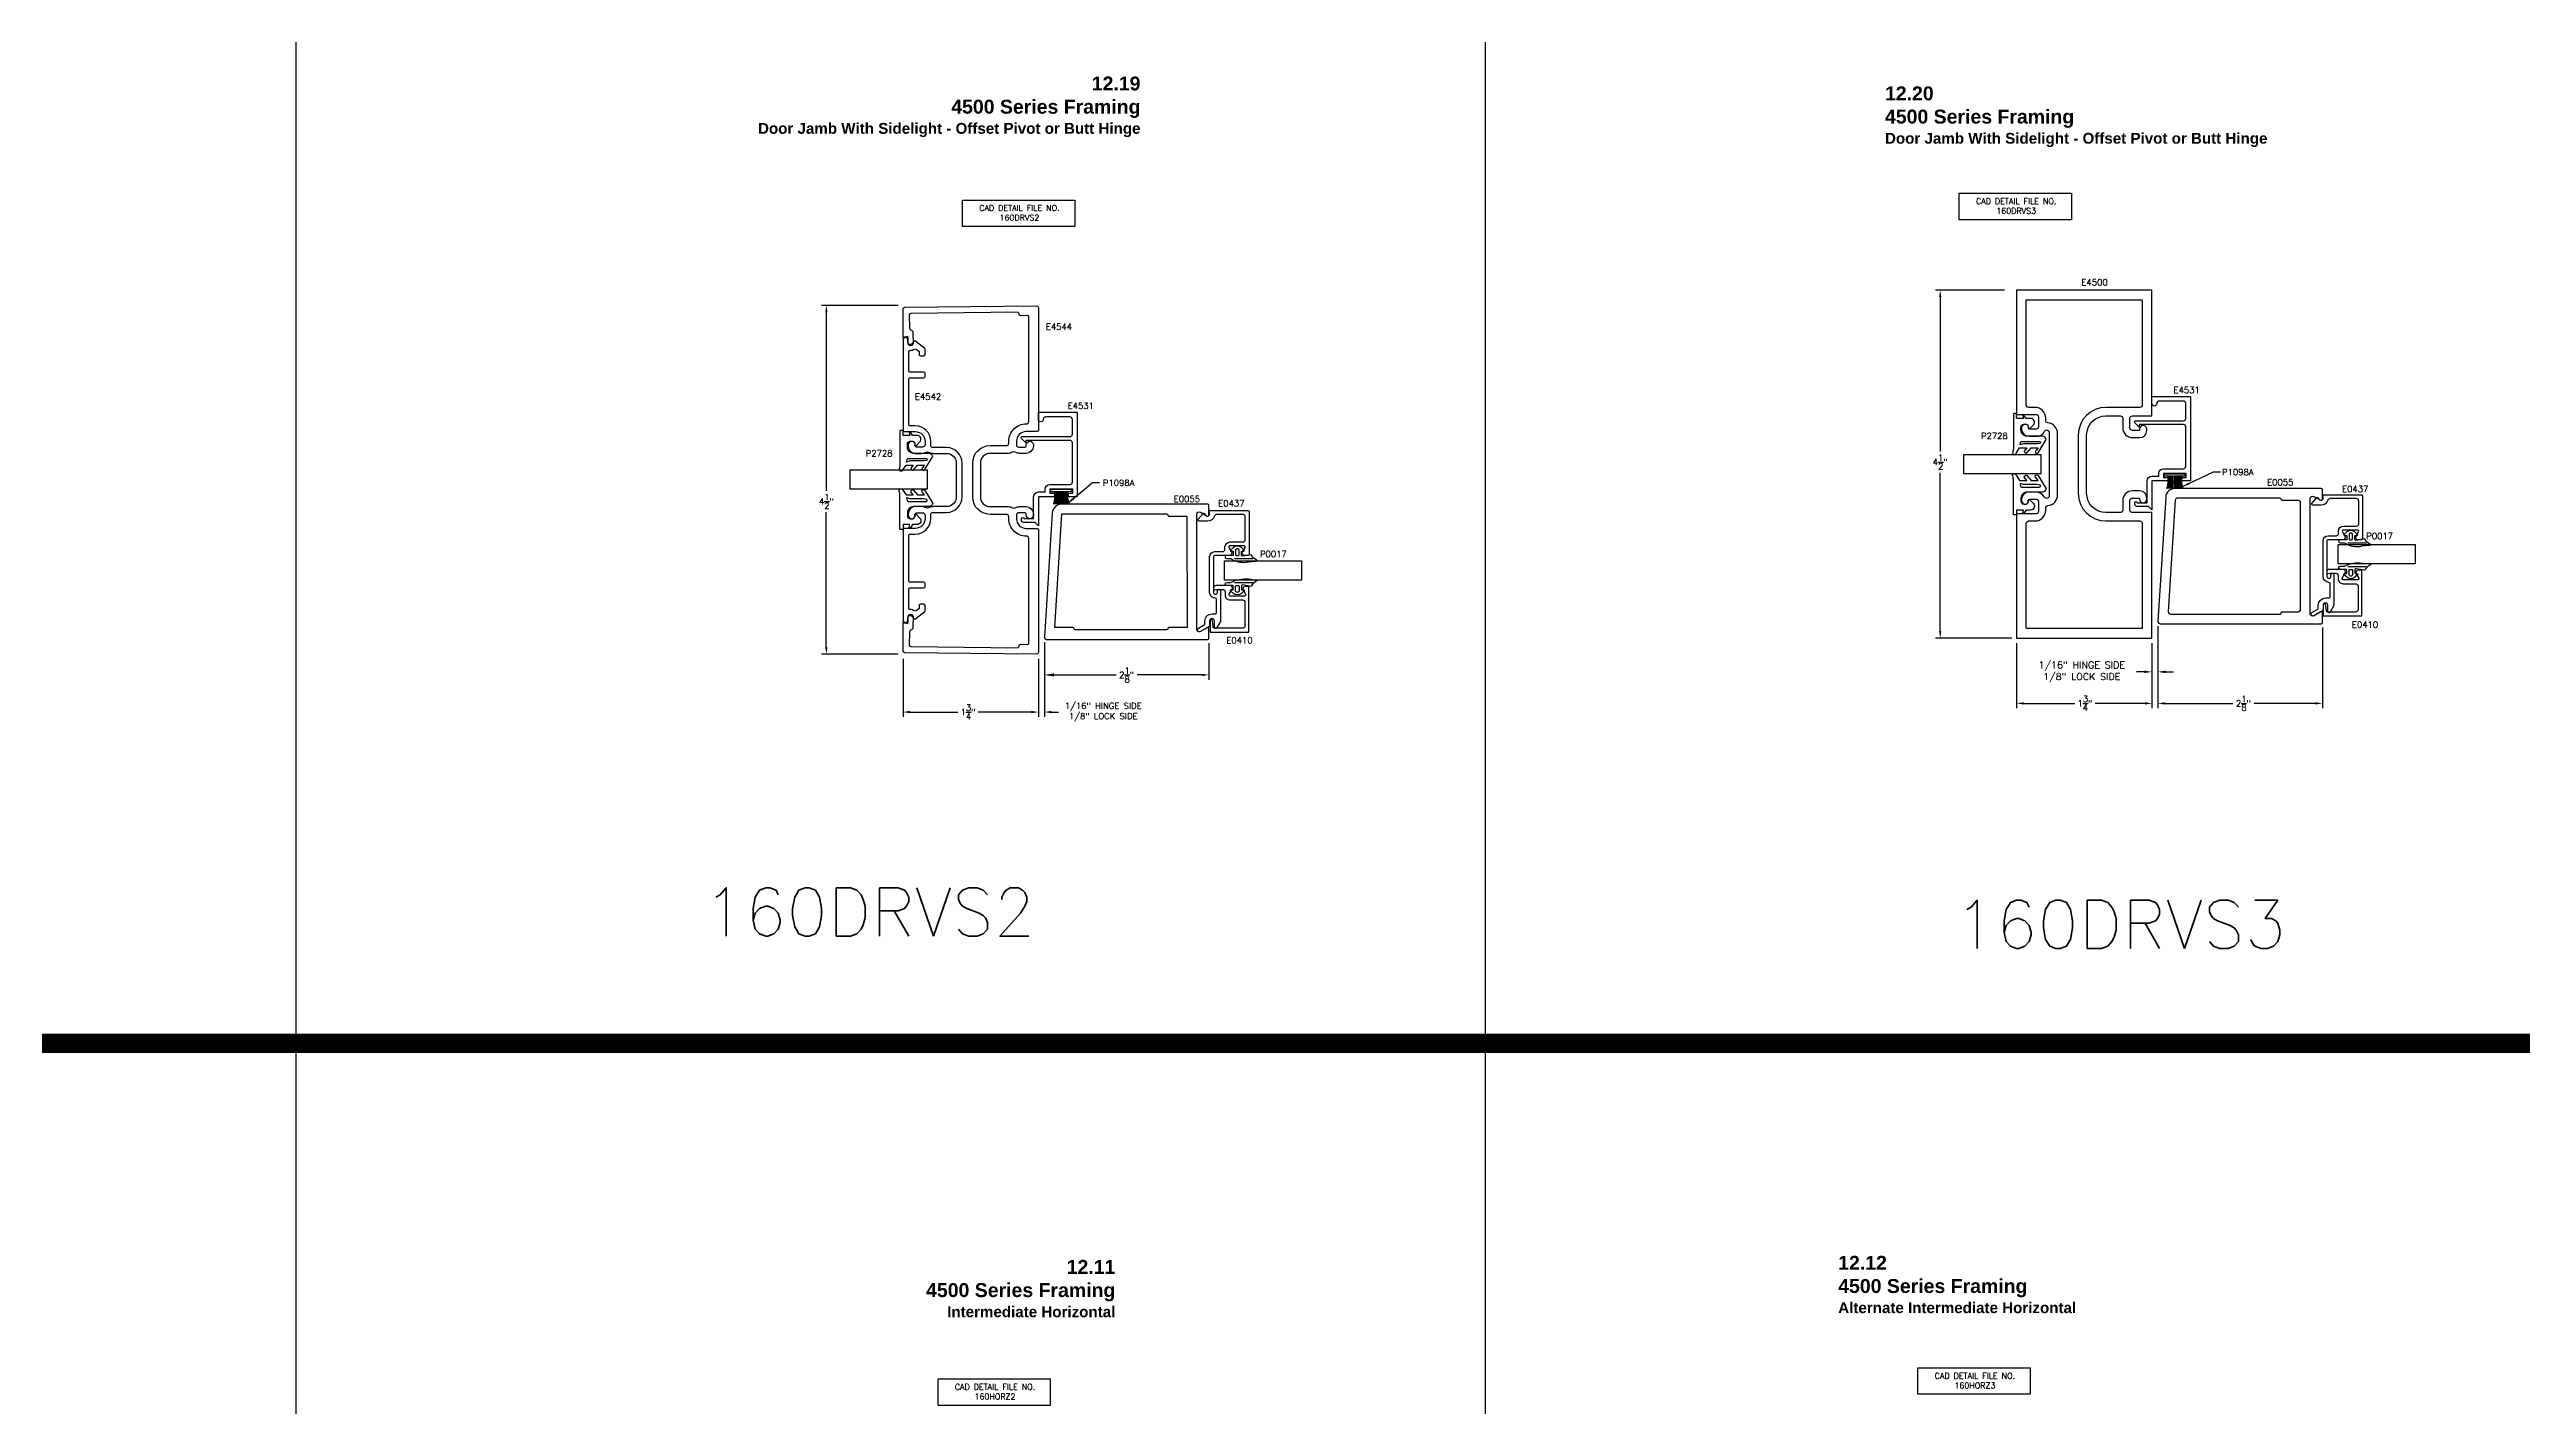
# Model space of a CAD drawing. Extents: x 0 to 139, y 0 to 75.
# Drawn here: x 40.49 to 72.46, y 40.19 to 57.72 of the extents above; entities that cross this region are included whole.
import ezdxf

# ---------------------------------------------------------------- set-up
doc = ezdxf.new("R2010")
doc.units = 0
doc.header["$MEASUREMENT"] = 0
doc.header["$PDMODE"] = 3
doc.layers.get('DEFPOINTS').update_dxf_attribs({"linetype": 'CONTINUOUS'})
for name, color, linetype in [('R-ANNO-DIMS', 3, 'CONTINUOUS'), ('R-ANNO-TEXT', 6, 'CONTINUOUS'), ('R-DET1', 4, 'CONTINUOUS'), ('R-DET2', 2, 'CONTINUOUS'), ('R-OTLN', 1, 'CONTINUOUS'), ('R-PAT1', 5, 'CONTINUOUS'), ('TITLE', 7, 'CONTINUOUS')]:
    doc.layers.add(name, color=color, linetype=linetype)
doc.styles.get("Standard").update_dxf_attribs({"font": 'simplex'})
doc.dimstyles.new('1X', dxfattribs={"dimscale": 0, "dimtxt": 0.08, "dimasz": 0.09, "dimexe": 0.0625, "dimexo": 0.0625, "dimgap": 0.045, "dimtad": 0, "dimtih": 1, "dimtoh": 1, "dimdec": 4, "dimzin": 4, "dimtxsty": 'STANDARD', "dimcen": 0, "dimazin": 3, "dimtfac": 1, "dimtdec": 4, "dimtofl": 0, "dimtmove": 0, "dimatfit": 3, "dimtolj": 1, "dimtzin": 4})

# ---------------------------------------------------------------- blocks, each defined once
blk = doc.blocks.new('*D23')
at = {"layer": 'DEFPOINTS', "color": 0}
for p in [(51.525, 49.911), (53.275, 49.911), (53.275, 49.162)]:
    blk.add_point(p, dxfattribs=at)
at = {"layer": 'R-ANNO-DIMS', "color": 0}
for p, q in [((51.525, 49.849), (51.525, 49.099)), ((53.275, 49.849), (53.275, 49.099)), ((51.615, 49.162), (52.235, 49.162)), ((53.185, 49.162), (52.496, 49.162))]:
    blk.add_line(p, q, dxfattribs=at)
for points in [[(51.615, 49.177), (51.615, 49.147), (51.525, 49.162)], [(53.185, 49.177), (53.185, 49.147), (53.275, 49.162)]]:
    blk.add_solid(points, dxfattribs=at)
at = {"layer": 'R-ANNO-DIMS', "color": 0, "insert": (52.365, 49.162), "char_height": 0.08, "attachment_point": 5}
blk.add_mtext('\\A1;1{\\H1.000000x;\\S3/4;}"', dxfattribs=at)
blk = doc.blocks.new('*D24')
at = {"layer": 'DEFPOINTS', "color": 0}
for p in [(53.353, 50.13), (55.478, 50.114), (53.353, 49.642)]:
    blk.add_point(p, dxfattribs=at)
at = {"layer": 'R-ANNO-DIMS', "color": 0}
for p, q in [((53.353, 50.067), (53.353, 49.579)), ((55.478, 50.051), (55.478, 49.579)), ((53.443, 49.642), (54.279, 49.642)), ((55.388, 49.642), (54.552, 49.642))]:
    blk.add_line(p, q, dxfattribs=at)
for points in [[(53.443, 49.657), (53.443, 49.627), (53.353, 49.642)], [(55.388, 49.657), (55.388, 49.627), (55.478, 49.642)]]:
    blk.add_solid(points, dxfattribs=at)
at = {"layer": 'R-ANNO-DIMS', "color": 0, "insert": (54.415, 49.642), "char_height": 0.08, "attachment_point": 5}
blk.add_mtext('\\A1;2{\\H1.000000x;\\S1/8;}"', dxfattribs=at)
blk = doc.blocks.new('*D25')
at = {"layer": 'DEFPOINTS', "color": 0}
for p in [(50.534, 54.417), (51.525, 54.417), (51.525, 49.911)]:
    blk.add_point(p, dxfattribs=at)
at = {"layer": 'R-ANNO-DIMS', "color": 0}
for p, q in [((51.463, 54.417), (50.471, 54.417)), ((50.534, 54.327), (50.534, 52.021)), ((50.534, 50.001), (50.534, 51.745)), ((51.463, 49.911), (50.471, 49.911))]:
    blk.add_line(p, q, dxfattribs=at)
for points in [[(50.519, 54.327), (50.549, 54.327), (50.534, 54.417)], [(50.519, 50.001), (50.549, 50.001), (50.534, 49.911)]]:
    blk.add_solid(points, dxfattribs=at)
at = {"layer": 'R-ANNO-DIMS', "color": 0, "insert": (50.534, 51.883), "char_height": 0.08, "attachment_point": 5}
blk.add_mtext('\\A1;4{\\H1.000000x;\\S1/2;}"', dxfattribs=at)
blk = doc.blocks.new('*D26')
at = {"layer": 'DEFPOINTS', "color": 0}
for p in [(64.93, 54.615), (65.823, 54.615), (65.917, 50.115)]:
    blk.add_point(p, dxfattribs=at)
at = {"layer": 'R-ANNO-DIMS', "color": 0}
for p, q in [((65.761, 54.615), (64.868, 54.615)), ((64.93, 54.525), (64.93, 52.531)), ((64.93, 50.205), (64.93, 52.254)), ((65.854, 50.115), (64.868, 50.115))]:
    blk.add_line(p, q, dxfattribs=at)
for points in [[(64.915, 54.525), (64.945, 54.525), (64.93, 54.615)], [(64.915, 50.205), (64.945, 50.205), (64.93, 50.115)]]:
    blk.add_solid(points, dxfattribs=at)
at = {"layer": 'R-ANNO-DIMS', "color": 0, "insert": (64.93, 52.393), "char_height": 0.08, "attachment_point": 5}
blk.add_mtext('\\A1;4{\\H1.000000x;\\S1/2;}"', dxfattribs=at)
blk = doc.blocks.new('*D27')
at = {"layer": 'DEFPOINTS', "color": 0}
for p in [(65.917, 50.115), (67.667, 50.115), (67.667, 49.274)]:
    blk.add_point(p, dxfattribs=at)
at = {"layer": 'R-ANNO-DIMS', "color": 0}
for p, q in [((65.917, 50.053), (65.917, 49.212)), ((67.667, 50.053), (67.667, 49.212)), ((66.007, 49.274), (66.67, 49.274)), ((67.577, 49.274), (66.931, 49.274))]:
    blk.add_line(p, q, dxfattribs=at)
for points in [[(66.007, 49.289), (66.007, 49.259), (65.917, 49.274)], [(67.577, 49.289), (67.577, 49.259), (67.667, 49.274)]]:
    blk.add_solid(points, dxfattribs=at)
at = {"layer": 'R-ANNO-DIMS', "color": 0, "insert": (66.801, 49.274), "char_height": 0.08, "attachment_point": 5}
blk.add_mtext('\\A1;1{\\H1.000000x;\\S3/4;}"', dxfattribs=at)
blk = doc.blocks.new('*D28')
at = {"layer": 'DEFPOINTS', "color": 0}
for p in [(67.744, 50.334), (69.869, 50.318), (67.744, 49.274)]:
    blk.add_point(p, dxfattribs=at)
at = {"layer": 'R-ANNO-DIMS', "color": 0}
for p, q in [((67.744, 50.271), (67.744, 49.212)), ((69.869, 50.255), (69.869, 49.212)), ((67.834, 49.274), (68.713, 49.274)), ((69.779, 49.274), (68.986, 49.274))]:
    blk.add_line(p, q, dxfattribs=at)
for points in [[(67.834, 49.289), (67.834, 49.259), (67.744, 49.274)], [(69.779, 49.289), (69.779, 49.259), (69.869, 49.274)]]:
    blk.add_solid(points, dxfattribs=at)
at = {"layer": 'R-ANNO-DIMS', "color": 0, "insert": (68.849, 49.274), "char_height": 0.08, "attachment_point": 5}
blk.add_mtext('\\A1;2{\\H1.000000x;\\S1/8;}"', dxfattribs=at)
blk = doc.blocks.new('WEATHERING')
at = {"layer": 'R-DET2'}
for p, q in [((0, 0), (0, -0.27)), ((0, 0), (0.03, 0)), ((0.03, 0), (0.03, -0.27)), ((0, -0.129), (-0.16, -0.129)), ((0, -0.139), (-0.16, -0.139)), ((0, -0.27), (0.03, -0.27))]:
    blk.add_line(p, q, dxfattribs=at)
for centre, radius, start, end in [((-0.056, 0.313), 0.361, 253.2416, 278.8875), ((-0.056, 0.313), 0.371, 253.7056, 278.6489), ((-0.057, 0.486), 0.557, 259.3278, 275.8729), ((-0.057, 0.486), 0.566, 259.5182, 275.7701), ((-0.063, 0.677), 0.77, 262.7557, 274.6832), ((-0.063, 0.677), 0.78, 262.849, 274.6238), ((-0.066, 1.463), 1.578, 266.5833, 272.3941), ((-0.067, -1.773), 1.619, 87.6382, 93.304), ((-0.064, -0.966), 0.8, 85.4377, 96.9231), ((-0.064, -0.966), 0.79, 85.3793, 97.0112), ((-0.058, -0.769), 0.58, 84.3053, 100.1631), ((-0.058, -0.769), 0.57, 84.2043, 100.3432), ((-0.056, -0.591), 0.38, 81.4567, 105.8164), ((-0.056, -0.591), 0.37, 81.2223, 106.2556)]:
    blk.add_arc(centre, radius, start, end, dxfattribs=at)
blk = doc.blocks.new('GASKET')
at = {"layer": 'R-DET2'}
blk.add_lwpolyline([(34.972, 51.088), (35.077, 51.263, 0.301952), (35.03, 51.303), (34.83, 51.303, -0.414214), (34.75, 51.383), (34.75, 51.421, -0.388879), (34.787, 51.461), (34.803, 51.462, -0.440011), (34.846, 51.422), (34.846, 51.408, 0.668179), (34.863, 51.401), (34.911, 51.45, 0.668179), (34.876, 51.535), (34.817, 51.535), (34.789, 51.575, 0.836323), (34.775, 51.568), (34.784, 51.535), (34.7, 51.535, -0.414214), (34.694, 51.541), (34.694, 51.591, 0.414214), (34.688, 51.597), (34.66, 51.597, 0.414214), (34.654, 51.591), (34.654, 51.153, -0.083245), (34.646, 51.104), (34.646, 51.104)], format="xyb", dxfattribs=at)
for points in [[(34.689, 51.086), (34.734, 51.152), (34.825, 51.152), (34.794, 51.11)], [(34.823, 51.085), (34.881, 51.152), (34.973, 51.152), (34.941, 51.114)]]:
    blk.add_lwpolyline(points, dxfattribs=at)
blk.add_lwpolyline([(34.745, 51.225, -0.372312), (34.76, 51.238), (34.99, 51.238, -0.668179), (35.001, 51.212), (34.958, 51.204), (34.784, 51.204), (34.74, 51.191)], format="xyb", close=True, dxfattribs=at)
at = {"layer": 'R-DET2', "ltscale": 0.1}
for centre, radius, start, end in [((34.665, 51.089), 0.0245, 143.1847, 352.3462), ((34.823, 51.114), 0.0297, 188.4603, 270), ((34.956, 51.101), 0.0199, 139.7022, 319.7022)]:
    blk.add_arc(centre, radius, start, end, dxfattribs=at)
blk = doc.blocks.new('*D137')
at = {"layer": 'DEFPOINTS', "color": 0}
for p in [(53.275, 49.911), (53.353, 50.111), (53.353, 49.162)]:
    blk.add_point(p, dxfattribs=at)
at = {"layer": 'R-ANNO-DIMS', "color": 0, "linetype": 'BYBLOCK'}
for p, q in [((53.353, 50.049), (53.353, 49.099)), ((53.275, 49.849), (53.275, 49.099)), ((53.185, 49.162), (53.095, 49.162)), ((53.443, 49.162), (53.533, 49.162))]:
    blk.add_line(p, q, dxfattribs=at)
at = {"layer": 'R-ANNO-DIMS', "color": 0}
for points in [[(53.185, 49.177), (53.185, 49.147), (53.275, 49.162)], [(53.443, 49.177), (53.443, 49.147), (53.353, 49.162)]]:
    blk.add_solid(points, dxfattribs=at)
at = {"layer": 'R-ANNO-DIMS', "color": 0, "insert": (54.113, 49.162), "char_height": 0.08, "attachment_point": 5}
blk.add_mtext('\\A1;1/16" HINGE SIDE\\P1/8" LOCK SIDE', dxfattribs=at)
blk = doc.blocks.new('P2728_GASKET')
at = {"layer": 'R-DET2'}
blk.add_lwpolyline([(86.461, 33.362), (86.567, 33.537, 0.301952), (86.52, 33.577), (86.32, 33.577, -0.414214), (86.24, 33.657), (86.24, 33.695, -0.388879), (86.276, 33.735), (86.292, 33.736, -0.440011), (86.336, 33.696), (86.336, 33.682, 0.668179), (86.353, 33.675), (86.401, 33.724, 0.668179), (86.366, 33.809), (86.307, 33.809), (86.279, 33.849, 0.836323), (86.264, 33.842), (86.273, 33.809), (86.189, 33.809, -0.414214), (86.183, 33.815), (86.183, 33.865, 0.414214), (86.177, 33.871), (86.149, 33.871, 0.414214), (86.143, 33.865), (86.143, 33.427, -0.083245), (86.135, 33.378), (86.135, 33.378)], format="xyb", dxfattribs=at)
for points in [[(86.174, 33.352), (86.223, 33.426), (86.314, 33.426), (86.283, 33.384)], [(86.313, 33.359), (86.371, 33.426), (86.462, 33.426), (86.431, 33.388)]]:
    blk.add_lwpolyline(points, dxfattribs=at)
blk.add_lwpolyline([(86.235, 33.499, -0.372312), (86.249, 33.512), (86.48, 33.512, -0.668179), (86.49, 33.486), (86.448, 33.478), (86.274, 33.478), (86.23, 33.465)], format="xyb", close=True, dxfattribs=at)
at = {"layer": 'R-DET2', "ltscale": 0.1}
for centre, radius, start, end in [((86.157, 33.369), 0.0237, 157.7655, 314.5007), ((86.313, 33.388), 0.0297, 188.4603, 270), ((86.446, 33.375), 0.0199, 139.7022, 319.7022)]:
    blk.add_arc(centre, radius, start, end, dxfattribs=at)

msp = doc.modelspace()

# ---------------------------------------------------------------- linework, layer by layer
at = {"layer": 'R-ANNO-DIMS'}
for p, q in [((53.47781, 49.64161), (53.60281, 49.64161)), ((67.56661, 49.68127), (67.46661, 49.68127)), ((67.84411, 49.68127), (67.94411, 49.68127))]:
    msp.add_line(p, q, dxfattribs=at)
for points in [[(53.47781, 49.66245), (53.47781, 49.62078), (53.35281, 49.64161)], [(67.56661, 49.69794), (67.56661, 49.6646), (67.66661, 49.68127)], [(67.84411, 49.69794), (67.84411, 49.6646), (67.74411, 49.68127)]]:
    msp.add_solid(points, dxfattribs=at)
at = {"layer": 'R-ANNO-TEXT'}
for points in [[(52.2931, 55.77915), (53.74458, 55.77915), (53.74458, 55.43709), (52.2931, 55.43709)], [(65.17599, 55.86652), (66.62747, 55.86652), (66.62747, 55.52446), (65.17599, 55.52446)], [(64.64205, 40.6872), (66.09353, 40.6872), (66.09353, 40.34514), (64.64205, 40.34514)], [(51.97736, 40.54461), (53.42884, 40.54461), (53.42884, 40.20255), (51.97736, 40.20255)]]:
    msp.add_lwpolyline(points, close=True, dxfattribs=at)
at = {"layer": 'R-DET1'}
for points in [[(51.61531, 53.48101), (51.79431, 53.48101, 0.41421356), (51.80931, 53.49601), (51.80931, 53.54101, 0.41421356), (51.79431, 53.55601), (51.61531, 53.55601, -0.41421356), (51.60031, 53.57101), (51.60031, 53.82105, -0.42149533), (51.61568, 53.83604, 0.15272988), (51.67653, 53.85343, -0.31517925), (51.69372, 53.85293), (51.72827, 53.82721, -0.23702968), (51.73431, 53.81518), (51.73431, 53.78101, 0.41421356), (51.74931, 53.76601), (51.79431, 53.76601, 0.41421356), (51.80931, 53.78101), (51.80931, 53.85285, 0.23703242), (51.80327, 53.86489), (51.67815, 53.95801), (51.64023, 53.92009, -0.66817877), (51.58731, 53.94201), (51.58731, 53.97401, 0.41421375), (51.55631, 54.00501), (51.52531, 54.00501), (51.52531, 52.80101, 0.41421356), (51.54031, 52.78601), (51.68431, 52.78601, -0.41421356), (51.80931, 52.66101), (51.80931, 52.61601, -0.41421356), (51.77831, 52.58501), (51.69931, 52.58501, -0.41421356), (51.68431, 52.60001), (51.68431, 52.61451, 1), (51.59131, 52.61451), (51.59131, 52.59801, 0.41421356), (51.68431, 52.50501), (51.76431, 52.50501, 0.13191612), (51.82692, 52.52182, -0.2782092), (51.85894, 52.52124, 0.14111415), (51.91531, 52.50501), (52.08831, 52.50501, -0.41421356), (52.21331, 52.38001), (52.21331, 51.94201, -0.41421356), (52.08831, 51.81701), (51.91531, 51.81701, 0.14111415), (51.85894, 51.80078, -0.2782092), (51.82692, 51.8002, 0.13191612), (51.76431, 51.81701), (51.68431, 51.81701, 0.41421356), (51.59131, 51.72401), (51.59131, 51.70751, 1), (51.68431, 51.70751), (51.68431, 51.72201, -0.41421356), (51.69931, 51.73701), (51.77831, 51.73701, -0.41421356), (51.80931, 51.70601), (51.80931, 51.66101, -0.41421356), (51.68431, 51.53601), (51.54031, 51.53601, 0.41421356), (51.52531, 51.52101), (51.52531, 50.31701), (51.55631, 50.31701, 0.41421375), (51.58731, 50.34801), (51.58731, 50.38001, -0.66817877), (51.64023, 50.40193), (51.67815, 50.36401), (51.80327, 50.45713, 0.23703242), (51.80931, 50.46917), (51.80931, 50.54101, 0.41421356), (51.79431, 50.55601), (51.74931, 50.55601, 0.41421356), (51.73431, 50.54101), (51.73431, 50.50684, -0.23702968), (51.72827, 50.49481), (51.69372, 50.46909, -0.31517925), (51.67653, 50.46859, 0.15272988), (51.61568, 50.48598, -0.42149533), (51.60031, 50.50097), (51.60031, 50.75101, -0.41421356), (51.61531, 50.76601), (51.79431, 50.76601, 0.41421356), (51.80931, 50.78101), (51.80931, 50.82601, 0.41421356), (51.79431, 50.84101), (51.61531, 50.84101, -0.41421356), (51.60031, 50.85601), (51.60031, 51.44601, -0.41421356), (51.61531, 51.46101), (51.68431, 51.46101, 0.41421356), (51.88431, 51.66101), (51.88431, 51.71101, -0.41421356), (51.91531, 51.74201), (52.08831, 51.74201, 0.41421356), (52.28831, 51.94201), (52.28831, 52.38001, 0.41421356), (52.08831, 52.58001), (51.91531, 52.58001, -0.41421356), (51.88431, 52.61101), (51.88431, 52.66101, 0.41421356), (51.68431, 52.86101), (51.61531, 52.86101, -0.41421356), (51.60031, 52.87601), (51.60031, 53.46601, -0.41421356)], [(67.60461, 52.14816, -0.41421356), (67.66661, 52.21016), (67.75361, 52.21016), (67.75361, 52.24516, -0.41421356), (67.81561, 52.30716), (68.07361, 52.30716, 0.41421356), (68.10461, 52.33816), (68.10461, 52.84566, 0.41421356), (68.07361, 52.87666), (67.50161, 52.87666), (67.50161, 52.84566), (67.44596, 52.90131, -0.66817864), (67.45646, 52.92666), (68.07361, 52.92666, 0.41421356), (68.10461, 52.95766), (68.10461, 53.14891, 0.41421356), (68.07361, 53.17991), (67.75961, 53.17991, 0.42338087), (67.72861, 53.14791, -0.99998387), (67.66661, 53.14791), (67.66661, 53.24191), (68.16661, 53.24191), (68.16661, 52.14816), (68.05361, 52.14816), (68.05361, 52.17216, -0.41421356), (68.07661, 52.19516), (68.11061, 52.19516), (68.11061, 52.24516), (67.81561, 52.24516), (67.81561, 52.19516), (67.85061, 52.19516, -0.41421356), (67.87361, 52.17216), (67.87361, 52.14816), (67.66661, 52.14816), (67.66661, 51.77366), (67.62361, 51.81666), (67.47761, 51.81666, -0.41421356), (67.44661, 51.84766), (67.44661, 51.86666, -1), (67.47661, 51.86666), (67.60461, 51.86666)], [(53.48247, 51.94407), (53.27547, 51.94407), (53.27547, 51.56957), (53.23247, 51.61257), (53.08647, 51.61257, -0.41421356), (53.05547, 51.64357), (53.05547, 51.66257, -1), (53.08547, 51.66257), (53.21347, 51.66257), (53.21347, 51.94407, -0.41421356), (53.27547, 52.00607), (53.36247, 52.00607), (53.36247, 52.04107, -0.41421356), (53.42447, 52.10307), (53.68247, 52.10307, 0.41421356), (53.71347, 52.13407), (53.71347, 52.64157, 0.41421356), (53.68247, 52.67257), (53.11047, 52.67257), (53.11047, 52.64157), (53.05482, 52.69722, -0.66817864), (53.06532, 52.72257), (53.68247, 52.72257, 0.41421356), (53.71347, 52.75357), (53.71347, 52.94482, 0.41421356), (53.68247, 52.97582), (53.36847, 52.97582, 0.42338087), (53.33747, 52.94382, -0.99998387), (53.27547, 52.94382), (53.27547, 53.03782), (53.77547, 53.03782), (53.77547, 51.94407), (53.66247, 51.94407), (53.66247, 51.96807, -0.41421356), (53.68547, 51.99107), (53.71947, 51.99107), (53.71947, 52.04107), (53.42447, 52.04107), (53.42447, 51.99107), (53.45947, 51.99107, -0.41421356), (53.48247, 51.96807)]]:
    msp.add_lwpolyline(points, format="xyb", close=True, dxfattribs=at)
for points in [[(69.87911, 50.91313), (69.87911, 51.37413, -0.41421356), (69.94411, 51.43913), (70.04612, 51.43913, 0.41421356), (70.07712, 51.47013), (70.07712, 51.49913, -0.41421356), (70.14212, 51.56413), (70.30811, 51.56413, 0.41421356), (70.33911, 51.59513), (70.33911, 51.88913, 0.41421356), (70.30811, 51.92013), (69.97107, 51.92013, 0.32566273), (69.94156, 51.89863, -0.32566273), (69.85304, 51.83413), (69.74466, 51.83413, -0.63707026), (69.73317, 51.85877), (69.79412, 51.93141, -0.47797252), (69.80968, 51.93112), (69.82526, 51.91104, 0.86906798), (69.87854, 51.94155), (69.87259, 51.95642, -0.53050876), (69.88188, 51.97013), (70.37411, 51.97013, -0.41421356), (70.38911, 51.95513), (70.38911, 51.40413, -0.41421356), (70.37411, 51.38913), (70.33162, 51.38913, -0.57735903), (70.30477, 51.43563), (70.3371, 51.49163, 0.57735903), (70.32411, 51.51413), (70.14212, 51.51413, 0.57734117), (70.12913, 51.49163), (70.16146, 51.43563, -0.57734117), (70.13462, 51.38913), (69.94411, 51.38913, 0.41421356), (69.92911, 51.37413), (69.92911, 50.91313, 1), (69.97911, 50.91313), (69.97911, 50.93513, -1), (70.01911, 50.93513), (70.01911, 50.53813), (69.9691, 50.45151, -0.76733083), (69.94111, 50.45901), (69.94111, 50.54266, 1.00570395), (69.87911, 50.54301), (69.87911, 50.48401, -0.26794617), (69.87161, 50.47102), (69.75961, 50.40636, -0.99997534), (69.73461, 50.44966), (69.80961, 50.49297, 0.26794235), (69.81711, 50.50596), (69.81711, 50.54302, -0.41421356), (69.91011, 50.63602), (69.95411, 50.63602, 0.41421356), (69.96911, 50.65102), (69.96911, 50.82313, 0.41421194), (69.95411, 50.83813, -0.41421194), (69.87911, 50.91313)], [(55.48781, 50.70904), (55.48781, 51.17004, -0.41421356), (55.55281, 51.23504), (55.65482, 51.23504, 0.41421356), (55.68582, 51.26604), (55.68582, 51.29504, -0.41421356), (55.75082, 51.36004), (55.91681, 51.36004, 0.41421356), (55.94781, 51.39104), (55.94781, 51.68504, 0.41421356), (55.91681, 51.71604), (55.57977, 51.71604, 0.32566273), (55.55026, 51.69454, -0.32566273), (55.46174, 51.63004), (55.35336, 51.63004, -0.63707026), (55.34187, 51.65468), (55.40282, 51.72732, -0.47797252), (55.41838, 51.72703), (55.43396, 51.70695, 0.86906798), (55.48724, 51.73746), (55.48129, 51.75233, -0.53050876), (55.49058, 51.76604), (55.98281, 51.76604, -0.41421356), (55.99781, 51.75104), (55.99781, 51.20004, -0.41421356), (55.98281, 51.18504), (55.94032, 51.18504, -0.57735903), (55.91347, 51.23154), (55.9458, 51.28754, 0.57735903), (55.93281, 51.31004), (55.75082, 51.31004, 0.57734117), (55.73783, 51.28754), (55.77016, 51.23154, -0.57734117), (55.74332, 51.18504), (55.55281, 51.18504, 0.41421356), (55.53781, 51.17004), (55.53781, 50.70904, 1), (55.58781, 50.70904), (55.58781, 50.73105, -1), (55.62781, 50.73105), (55.62781, 50.33404), (55.5778, 50.24742, -0.76733083), (55.54981, 50.25492), (55.54981, 50.33857, 1.00570395), (55.48781, 50.33892), (55.48781, 50.27992, -0.26794617), (55.48031, 50.26693), (55.36831, 50.20227, -0.99997534), (55.34331, 50.24557), (55.41831, 50.28888, 0.26794235), (55.42581, 50.30187), (55.42581, 50.33893, -0.41421356), (55.51881, 50.43193), (55.56281, 50.43193, 0.41421356), (55.57781, 50.44693), (55.57781, 50.61904, 0.41421194), (55.56281, 50.63404, -0.41421194), (55.48781, 50.70904)], [(69.92113, 50.46801), (69.91062, 50.55366, 0.94070735), (69.88073, 50.55184), (69.88073, 50.40484), (70.38073, 50.40484), (70.38073, 50.99584), (70.33342, 50.99584, 0.57735031), (70.30658, 50.94934), (70.33891, 50.89334, -0.57734995), (70.32592, 50.87084), (70.13877, 50.87084, -0.57735006), (70.12578, 50.89334), (70.16388, 50.95934, 0.57735393), (70.13704, 51.00584), (69.95673, 51.00584, 0.41421356), (69.92573, 50.97484), (69.92573, 50.96745, 0.45599114), (69.94283, 50.9526), (69.96573, 50.95584), (70.04277, 50.95584, -0.41421356), (70.07377, 50.92484), (70.07377, 50.88603, 0.41573472), (70.13892, 50.82084), (70.29973, 50.82084, -0.41421356), (70.33073, 50.78984), (70.33073, 50.48584, -0.41421356), (70.29973, 50.45484), (69.93602, 50.45484, -0.37886689), (69.92113, 50.46801)], [(55.53495, 50.25826), (55.52444, 50.34392, 0.94070735), (55.49455, 50.34209), (55.49455, 50.19509), (55.99455, 50.19509), (55.99455, 50.78609), (55.94724, 50.78609, 0.57735031), (55.9204, 50.73959), (55.95273, 50.68359, -0.57734995), (55.93974, 50.66109), (55.75259, 50.66109, -0.57735006), (55.7396, 50.68359), (55.7777, 50.74959, 0.57735393), (55.75086, 50.79609), (55.57055, 50.79609, 0.41421356), (55.53955, 50.76509), (55.53955, 50.7577, 0.45599114), (55.55665, 50.74285), (55.57955, 50.74609), (55.65659, 50.74609, -0.41421356), (55.68759, 50.71509), (55.68759, 50.67628, 0.41573472), (55.75274, 50.61109), (55.91355, 50.61109, -0.41421356), (55.94455, 50.58009), (55.94455, 50.27609, -0.41421356), (55.91355, 50.24509), (55.54984, 50.24509, -0.37886689), (55.53495, 50.25826)]]:
    msp.add_lwpolyline(points, format="xyb", dxfattribs=at)
at = {"layer": 'R-DET2'}
for points in [[(66.22911, 52.24189), (65.23512, 52.24189), (65.23512, 52.49189), (66.22911, 52.49189), (66.22911, 52.24189)], [(51.83781, 52.04134), (50.84382, 52.04134), (50.84382, 52.29134), (51.83781, 52.29134), (51.83781, 52.04134)], [(71.06733, 51.07891), (70.07335, 51.07891), (70.07335, 51.32891), (71.06733, 51.32891), (71.06733, 51.07891)], [(56.67604, 50.86445), (55.68205, 50.86445), (55.68205, 51.11445), (56.67604, 51.11445), (56.67604, 50.86445)]]:
    msp.add_lwpolyline(points, close=True, dxfattribs=at)
for points in [[(70.38278, 51.30836), (70.48089, 51.31746, 0.47703701), (70.49067, 51.32954, -0.16906349), (70.42177, 51.39149, 0.37880884), (70.41112, 51.39937), (70.3058, 51.38016, -0.34624191), (70.28993, 51.39012), (70.28993, 51.44421), (70.32012, 51.44532, 0.6086559), (70.32553, 51.45846), (70.28898, 51.49077, 0.37861709), (70.18588, 51.49077), (70.14933, 51.45846, 0.6086559), (70.15473, 51.44532), (70.18493, 51.44421), (70.18493, 51.38921), (70.09993, 51.38921, 1), (70.09993, 51.34921), (70.15497, 51.34921, 0.20638379)], [(70.22993, 51.47526, 0.34199871), (70.21493, 51.45589), (70.21493, 51.39721, 0.41421356), (70.22293, 51.38921), (70.25193, 51.38921, 0.41421356), (70.25993, 51.39721), (70.25993, 51.45589, 0.34199871), (70.24493, 51.47526, 0.12701665)], [(55.99148, 51.10466), (56.08959, 51.11329, 0.47703701), (56.09937, 51.12537, -0.16906349), (56.03047, 51.18732, 0.37880884), (56.01982, 51.19521), (55.9145, 51.17599, -0.34624191), (55.89863, 51.18595), (55.89863, 51.24004), (55.92882, 51.24115, 0.6086559), (55.93423, 51.2543), (55.89768, 51.28661, 0.37861709), (55.79458, 51.28661), (55.75803, 51.2543, 0.6086559), (55.76343, 51.24115), (55.79363, 51.24004), (55.79363, 51.18504), (55.70863, 51.18504, 1), (55.70863, 51.14504), (55.76367, 51.14504, 0.2103379)], [(55.83863, 51.27109, 0.34199871), (55.82363, 51.25172), (55.82363, 51.19304, 0.41421356), (55.83163, 51.18504), (55.86063, 51.18504, 0.41421356), (55.86863, 51.19304), (55.86863, 51.25172, 0.34199871), (55.85363, 51.27109, 0.12701665)], [(55.99148, 50.88151), (56.08959, 50.86784, -0.47703701), (56.09937, 50.85576, 0.16906349), (56.03047, 50.7938, -0.37880884), (56.01982, 50.78592), (55.9145, 50.80514, 0.34624191), (55.89863, 50.79518), (55.89863, 50.74109), (55.92882, 50.73998, -0.6086559), (55.93423, 50.72683), (55.89767, 50.69452, -0.37861709), (55.79458, 50.69452), (55.75803, 50.72683, -0.6086559), (55.76343, 50.73998), (55.79363, 50.74109), (55.79363, 50.79609), (55.70863, 50.79609, -1), (55.70863, 50.83609), (55.76367, 50.83609, -0.1578702)], [(70.38278, 51.08395), (70.48089, 51.07759, -0.47703701), (70.49067, 51.06551, 0.16906349), (70.42177, 51.00355, -0.37880884), (70.41112, 50.99567), (70.3058, 51.01489, 0.34624191), (70.28993, 51.00492), (70.28993, 50.95084), (70.32012, 50.94973, -0.6086559), (70.32553, 50.93658), (70.28897, 50.90427, -0.37861709), (70.18588, 50.90427), (70.14933, 50.93658, -0.6086559), (70.15473, 50.94973), (70.18493, 50.95084), (70.18493, 51.00584), (70.09993, 51.00584, -1), (70.09993, 51.04584), (70.15497, 51.04584, -0.18373011)], [(70.22993, 50.91886, -0.34199871), (70.21493, 50.93822), (70.21493, 50.9969, -0.41421356), (70.22293, 51.0049), (70.25193, 51.0049, -0.41421356), (70.25993, 50.9969), (70.25993, 50.93822, -0.34199871), (70.24493, 50.91886, -0.12701665)], [(55.83863, 50.71004, -0.34199871), (55.82363, 50.72941), (55.82363, 50.78809, -0.41421356), (55.83163, 50.79609), (55.86063, 50.79609, -0.41421356), (55.86863, 50.78809), (55.86863, 50.72941, -0.34199871), (55.85363, 50.71004, -0.12701665)]]:
    msp.add_lwpolyline(points, format="xyb", close=True, dxfattribs=at)
for points in [[(55.80782, 51.14504), (56.04759, 51.14529)], [(70.19912, 51.34921), (70.43889, 51.34946)], [(55.80782, 50.83609), (56.04759, 50.83584)], [(70.19912, 51.0449), (70.43889, 51.04466)]]:
    msp.add_lwpolyline(points, dxfattribs=at)
at = {"layer": 'R-OTLN'}
for points in [[(51.54555, 49.92804, -0.41421356), (51.52573, 49.94822), (51.52897, 50.32035, -0.5773509), (51.54103, 50.32717), (51.56939, 50.31047, 0.5773509), (51.592, 50.32326), (51.59264, 50.39665, -1.00002677), (51.65464, 50.39611), (51.65339, 50.25274, -0.3350127), (51.63063, 50.22313, 0.33501287), (51.60787, 50.19351), (51.60642, 50.02752, 0.41421356), (51.62624, 50.00734), (53.00531, 49.99324, 0.41677185), (53.02548, 50.01324), (53.02548, 50.01789, -0.41677185), (53.04566, 50.03789), (53.13535, 50.03711, 0.41677185), (53.15048, 50.05211), (53.15048, 51.4049, 0.41767213), (53.11912, 51.4359, -0.41767213), (52.89146, 51.66088), (52.89146, 51.68585, 0.41421356), (52.86046, 51.71685), (52.65048, 51.71685, -0.41421356), (52.42548, 51.94185), (52.42548, 52.16088), (52.42548, 52.37991, -0.41421356), (52.65048, 52.60491), (52.86046, 52.60491, 0.41421356), (52.89146, 52.63591), (52.89146, 52.66088, -0.41767213), (53.11912, 52.88586, 0.41767213), (53.15048, 52.91686), (53.15048, 54.26965, 0.41677185), (53.13535, 54.28465), (53.04566, 54.28387, -0.41677185), (53.02548, 54.30387), (53.02548, 54.30852, 0.41677185), (53.00531, 54.32852), (51.62624, 54.31442, 0.41421356), (51.60642, 54.29424), (51.60787, 54.12825, 0.33501304), (51.63063, 54.09863, -0.33501294), (51.65339, 54.06902), (51.65464, 53.92565, -1.00002839), (51.59264, 53.92511), (51.592, 53.9985, 0.57735051), (51.56939, 54.01129), (51.54103, 53.99459, -0.57735051), (51.52897, 54.00141), (51.52573, 54.37354, -0.41421356), (51.54555, 54.39372), (53.25531, 54.4107, -0.41677185), (53.27548, 54.3907), (53.27548, 52.80588, -0.41421356), (53.25548, 52.78588), (53.11646, 52.78588, 0.41421356), (52.99146, 52.66088), (52.99146, 52.61591, 0.41421356), (53.02246, 52.58491), (53.10146, 52.58491, 0.41421356), (53.11646, 52.59991), (53.11646, 52.61441, -1), (53.20946, 52.61441), (53.20946, 52.59791, -0.41421356), (53.11646, 52.50491), (53.03646, 52.50491, -0.13191612), (52.97385, 52.52172, 0.2782092), (52.94184, 52.52114, -0.14111415), (52.88546, 52.50491), (52.65048, 52.50491, 0.41421356), (52.52548, 52.37991), (52.52548, 52.16088), (52.52548, 51.94185, 0.41421356), (52.65048, 51.81685), (52.88546, 51.81685, -0.14111415), (52.94184, 51.80061, 0.2782092), (52.97385, 51.80004, -0.13191612), (53.03646, 51.81685), (53.11646, 51.81685, -0.41421356), (53.20946, 51.72385), (53.20946, 51.70735, -1), (53.11646, 51.70735), (53.11646, 51.72185, 0.41421356), (53.10146, 51.73685), (53.02246, 51.73685, 0.41421356), (52.99146, 51.70585), (52.99146, 51.66088, 0.41421356), (53.11646, 51.53588), (53.25548, 51.53588, -0.41421356), (53.27548, 51.51588), (53.27548, 49.93105, -0.41677185), (53.25531, 49.91106)], [(55.36831, 51.74475), (55.45519, 51.69459, 0.58039623), (55.47781, 51.70751), (55.47781, 51.83351, 0.41421356), (55.46281, 51.84851), (53.57762, 51.84851, 0.39604812), (53.45286, 51.73131), (53.35287, 50.13144, 0.43261632), (53.38381, 50.09851), (55.46281, 50.09851, 0.41421356), (55.47781, 50.11351), (55.47781, 50.23951, 0.58038831), (55.45519, 50.25243), (55.36831, 50.20227, -0.57735074), (55.32181, 50.22912), (55.32181, 51.7179, -0.57734913)], [(69.75961, 51.94884), (69.84649, 51.89868, 0.58039623), (69.86911, 51.9116), (69.86911, 52.0376, 0.41421356), (69.85411, 52.0526), (67.96892, 52.0526, 0.39604812), (67.84416, 51.9354), (67.74417, 50.33553, 0.43261632), (67.77511, 50.3026), (69.85411, 50.3026, 0.41421356), (69.86911, 50.3176), (69.86911, 50.4436, 0.58038831), (69.84649, 50.45652), (69.75961, 50.40636, -0.57735074), (69.71311, 50.43321), (69.71311, 51.92199, -0.57734913)], [(69.35211, 50.4586), (69.55711, 50.4586, 0.41421356), (69.58811, 50.4896), (69.58811, 51.8656, 0.41421356), (69.55711, 51.8966), (69.35311, 51.8966, -0.41333333), (69.33811, 51.9116), (69.33811, 51.9126, 0.41333333), (69.32311, 51.9276), (67.99803, 51.9276, 0.39604991), (67.96709, 51.89853), (67.87723, 50.46053, 0.43261353), (67.90817, 50.4276), (69.32311, 50.4276, 0.42300141), (69.33811, 50.4431, -0.43683486)], [(54.94681, 50.23951), (54.94681, 50.23851, -0.41421356), (54.93181, 50.22351), (53.7508, 50.22351, -0.41421356), (53.7358, 50.23851), (53.7358, 50.23951, 0.41421356), (53.7208, 50.25451), (53.4858, 50.25451), (53.57762, 51.72351), (54.93181, 51.72351, -0.41421356), (54.94681, 51.70851), (54.94681, 51.70751, 0.41421356), (54.96181, 51.69251), (55.19487, 51.69251), (55.19681, 50.25451), (54.96181, 50.25451, 0.41421356)]]:
    msp.add_lwpolyline(points, format="xyb", close=True, dxfattribs=at)
at = {"layer": 'R-OTLN', "color": 1, "linetype": 'CONTINUOUS'}
for points in [[(66.20061, 52.9751), (66.20061, 52.8491, -0.41421356), (66.16961, 52.8181), (66.07561, 52.8181), (66.07561, 52.8346, 1), (65.98261, 52.8346), (65.98261, 52.8181, 0.41421325), (66.07561, 52.7251), (66.16861, 52.7251, 0.29137799), (66.27848, 52.79049, -0.77791132), (66.33861, 52.77523), (66.33861, 51.95497, -0.77791054), (66.27848, 51.93971, 0.27506665), (66.16861, 52.0051), (66.07561, 52.0051, 0.41421293), (65.98261, 51.9121), (65.98261, 51.8956, 1), (66.07561, 51.8956), (66.07561, 51.9121), (66.16961, 51.9121, -0.41421356), (66.20061, 51.8811), (66.20061, 51.7551, -0.41421451), (66.16961, 51.7241), (65.91661, 51.7241), (65.91661, 50.1151), (67.66661, 50.1151), (67.66661, 51.7401), (67.41361, 51.7401, -0.41421356), (67.38261, 51.7711), (67.38261, 51.8971, -0.41421356), (67.41361, 51.9281), (67.50761, 51.9281), (67.50761, 51.9116, 1), (67.60061, 51.9116), (67.60061, 51.9281, 0.41421356), (67.50761, 52.0211), (67.41461, 52.0211, 0.41421356), (67.28961, 51.8961), (67.28961, 51.7711, -0.41421356), (67.25861, 51.7401), (67.07261, 51.7401, -0.41421356), (66.82261, 51.9901), (66.82261, 52.3651), (66.82261, 52.7401, -0.41421356), (67.07261, 52.9901), (67.25861, 52.9901, -0.41421356), (67.28961, 52.9591), (67.28961, 52.8341, 0.41421356), (67.41461, 52.7091), (67.50761, 52.7091, 0.41421356), (67.60061, 52.8021), (67.60061, 52.8186, 1), (67.50761, 52.8186), (67.50761, 52.8021), (67.41361, 52.8021, -0.41421356), (67.38261, 52.8331), (67.38261, 52.9591, -0.41421356), (67.41361, 52.9901), (67.66661, 52.9901), (67.66661, 54.6151), (65.91661, 54.6151), (65.91661, 53.0061), (66.16961, 53.0061, -0.41421451), (66.20061, 52.9751)], [(66.29361, 52.9591, 0.41421335), (66.15361, 53.0991), (66.07261, 53.0991, -0.41421356), (66.04161, 53.1301), (66.04161, 54.4901), (67.54161, 54.4901), (67.54161, 53.1301, -0.41421356), (67.51061, 53.0991), (67.07261, 53.0991, 0.41421356), (66.71361, 52.7401), (66.71361, 51.9901, 0.41421356), (67.07261, 51.6311), (67.51061, 51.6311, -0.41421356), (67.54161, 51.6001), (67.54161, 50.2401), (66.04161, 50.2401), (66.04161, 51.6001, -0.41421356), (66.07261, 51.6311), (66.15361, 51.6311, 0.41421356), (66.29361, 51.7711), (66.29361, 51.80001, -0.38533755), (66.32153, 51.83086, 0.38533894), (66.44761, 51.97016), (66.44761, 52.3651), (66.44761, 52.76004, 0.38533698), (66.32153, 52.89935, -0.38533663), (66.29361, 52.93019), (66.29361, 52.95927)]]:
    msp.add_lwpolyline(points, format="xyb", dxfattribs=at)
at = {"layer": 'TITLE'}
for p, q in [((43.67851, 74.87895), (43.67851, 14.87895)), ((59.04927, 74.87895), (59.04927, 14.87895))]:
    msp.add_line(p, q, dxfattribs=at)
at = {"layer": 'TITLE', "const_width": 0.25}
msp.add_lwpolyline([(0.25, 44.87895), (138.908, 44.87895)], dxfattribs=at)

# ---------------------------------------------------------------- block references
at = {"layer": 'R-DET2'}
for name, p in [('P2728_GASKET', (-34.65804, 18.92834)), ('GASKET', (31.22292, 1.42243))]:
    msp.add_blockref(name, p, dxfattribs=at)
at = {"layer": 'R-DET2', "xscale": -1, "rotation": 180}
for name, p in [('GASKET', (31.22292, 103.30777)), ('P2728_GASKET', (-34.65804, 85.39367))]:
    msp.add_blockref(name, p, dxfattribs=at)
at = {"layer": 'R-PAT1', "rotation": 90}
msp.add_blockref('WEATHERING', (67.82825, 52.2126), dxfattribs=at)
at = {"layer": 'R-PAT1', "xscale": -1, "rotation": 270}
msp.add_blockref('WEATHERING', (53.7042, 52.00851), dxfattribs=at)

# ---------------------------------------------------------------- texts
at = {"layer": 'R-ANNO-DIMS', "insert": (66.75988, 49.68127), "char_height": 0.09, "attachment_point": 5}
msp.add_mtext('1/16" HINGE SIDE\\P1/8" LOCK SIDE', dxfattribs=at)
at = {"layer": 'R-ANNO-TEXT', "char_height": 0.075, "width": 1.875, "attachment_point": 2}
for s, insert in [('CAD DETAIL FILE NO.\\P160DRVS2', (53.02979, 55.71357)), ('CAD DETAIL FILE NO.\\P160DRVS3', (65.91267, 55.80094)), ('CAD DETAIL FILE NO.\\P160HORZ3', (65.37873, 40.62162)), ('CAD DETAIL FILE NO.\\P160HORZ2', (52.71404, 40.47903))]:
    msp.add_mtext(s, dxfattribs=dict(at, insert=insert))
at = {"layer": 'R-ANNO-TEXT', "char_height": 0.08}
for s, insert, attachment_point in [('E4500', (66.75597, 54.7148), 4), ('E4544', (53.71119, 54.14121), 6), ('\\A1;E4542', (52.01848, 53.23841), 6), ('\\A1;E4531', (53.99218, 53.1196), 6), ('\\A1;E4531', (67.94618, 53.32282), 4), ('\\A1;P2728', (65.80338, 52.73098), 6), ('P2728', (51.04304, 52.5063), 4), ('\\A1;P1098A', (54.51594, 52.12439), 6), ('\\A1;P1098A', (68.57241, 52.26271), 4), ('\\A1;E0055', (69.15578, 52.1317), 4), ('\\A1;E0055', (55.36362, 51.91475), 6), ('\\A1;E0437', (55.9385, 51.85902), 6), ('\\A1;E0437', (70.12448, 52.04435), 4), ('\\A1;P0017', (70.43665, 51.43596), 4), ('\\A1;P0017', (56.48476, 51.20439), 6), ('\\A1;E0410', (70.25107, 50.2922), 4), ('E0410', (56.04363, 50.08929), 6)]:
    msp.add_mtext(s, dxfattribs=dict(at, insert=insert, attachment_point=attachment_point))
at = {"layer": 'TITLE'}
for s, p in [('160DRVS2', (48.94652, 46.26543)), ('160DRVS3', (65.11411, 46.10546))]:
    msp.add_text(s, height=0.625, dxfattribs=at).set_placement(p)
at = {"layer": 'TITLE', "char_height": 0.18, "width": 7.44}
for s, insert, attachment_point in [('{\\fArial|b1|i0|c0|p34;12.19\\P4500 Series Framing\\P\\H0.7778x;Door Jamb With Sidelight - Offset Pivot or Butt Hinge}', (54.5943, 57.37494, 6.21069), 3), ('{\\fArial|b1|i0|c0|p34;12.20\\P4500 Series Framing\\P\\H0.7778x;Door Jamb With Sidelight - Offset Pivot or Butt Hinge}', (64.21653, 57.24712, 6.21069), 1), ('{\\fArial|b1|i0|c0|p34;12.11\\P4500 Series Framing\\P\\H0.7778x;Intermediate Horizontal}', (54.26908, 42.08193, 6.21069), 3), ('{\\fArial|b1|i0|c0|p34;12.12\\P4500 Series Framing\\P\\H0.7778x;Alternate Intermediate Horizontal}', (63.61189, 42.13464, 6.21069), 1)]:
    msp.add_mtext(s, dxfattribs=dict(at, insert=insert, attachment_point=attachment_point))

# ---------------------------------------------------------------- dimensions: what is measured, and where the dimension line sits
at = {"layer": 'R-ANNO-DIMS'}
for base, p1, p2, angle, picture, middle in [((50.53378, 54.41652), (51.52531, 49.91101), (51.52532, 54.41652), 90, '*D25', (50.53378, 51.88303)), ((64.93027, 54.6151), (65.91661, 50.1151), (65.82319, 54.6151), 90, '*D26', (64.93027, 52.39255)), ((53.27531, 49.16172), (51.52531, 49.91101), (53.27531, 49.91101), 180, '*D23', (52.36528, 49.16172))]:
    dim = msp.add_linear_dim(base=base, p1=p1, p2=p2, angle=angle, dimstyle='1X', override={"dimscale": 1, "dimpost": '"'}, dxfattribs=at)
    dim.commit()
    dim.dimension.update_dxf_attribs({"geometry": picture, "text_midpoint": middle, "dimtype": 160})
for base, p1, p2, picture, middle in [((67.74411, 49.27435), (69.86911, 50.3176), (67.74411, 50.3336), '*D28', (68.84932, 49.27435)), ((67.66661, 49.27435), (65.91661, 50.1151), (67.66661, 50.1151), '*D27', (66.80058, 49.27435))]:
    dim = msp.add_linear_dim(base=base, p1=p1, p2=p2, dimstyle='1X', override={"dimscale": 1, "dimpost": '"'}, dxfattribs=at)
    dim.commit()
    dim.dimension.update_dxf_attribs({"geometry": picture, "text_midpoint": middle, "dimtype": 160})
dim = msp.add_linear_dim(base=(53.35269, 49.16172), p1=(53.27531, 49.91101), p2=(53.35269, 50.1114), text='1/16" HINGE SIDE\\P1/8" LOCK SIDE', dimstyle='1X', override={"dimscale": 1, "dimpost": '"', "dimarcsym": 1}, dxfattribs=at)
dim.commit()
dim.dimension.update_dxf_attribs({"geometry": '*D137', "text_midpoint": (54.11293, 49.16172), "dimtype": 160})
dim = msp.add_linear_dim(base=(53.35281, 49.64161), p1=(55.47781, 50.11351), p2=(53.35281, 50.12951), angle=180, dimstyle='1X', override={"dimscale": 1, "dimpost": '"'}, dxfattribs=at)
dim.commit()
dim.dimension.update_dxf_attribs({"geometry": '*D24', "text_midpoint": (54.41531, 49.64161)})

# ---------------------------------------------------------------- leaders
at = {"layer": 'R-ANNO-TEXT'}
for points in [[(53.65466, 51.86004), (53.975, 52.12787), (54.065, 52.12787)], [(68.06123, 52.07586), (68.46308, 52.26607), (68.55308, 52.26607)]]:
    msp.add_leader(points, dimstyle='1X', override={"dimscale": 1}, dxfattribs=at)

doc.saveas('drawing.dxf')
